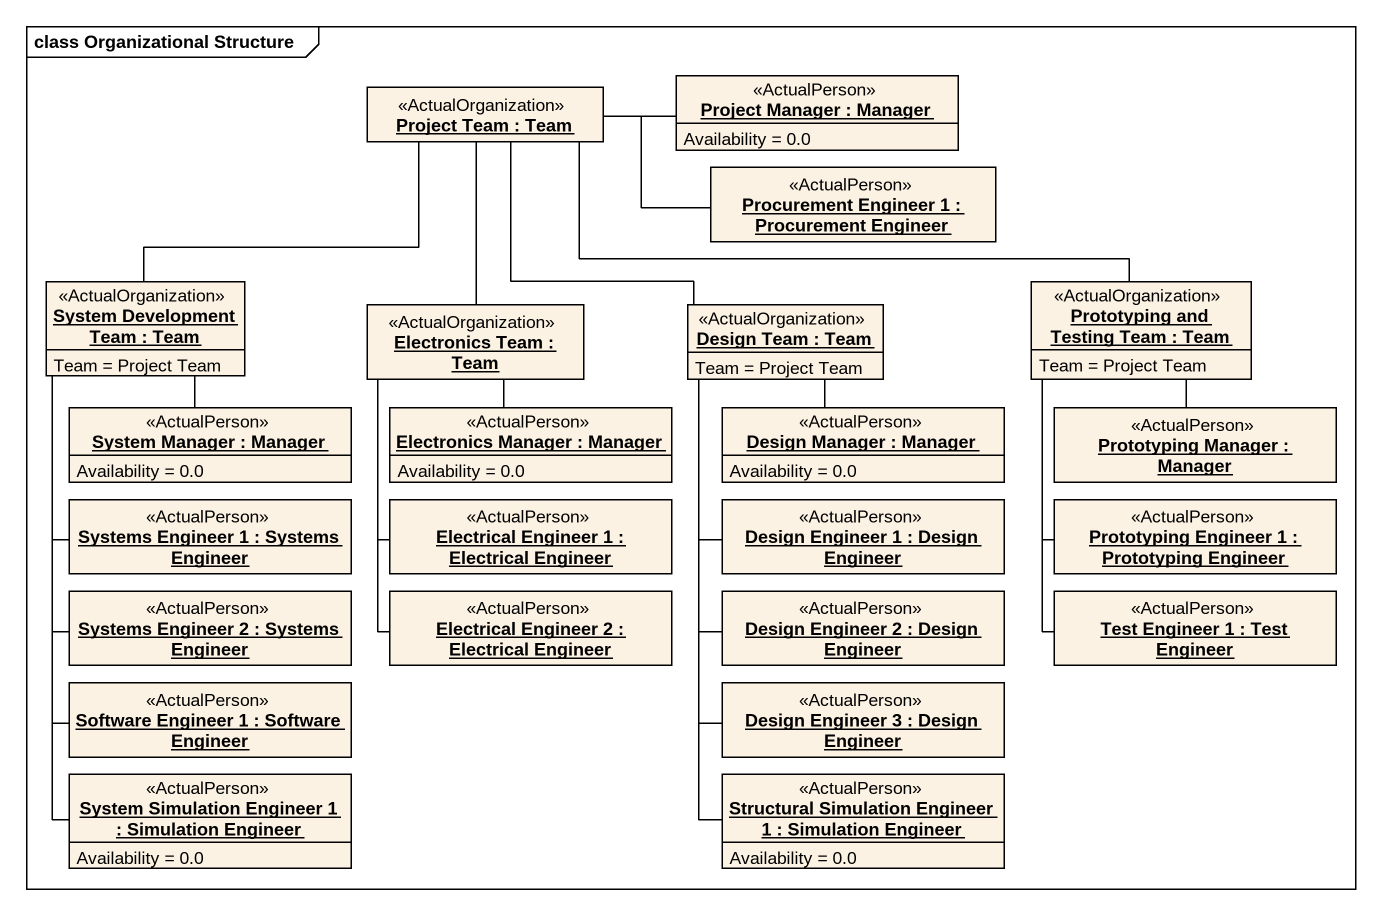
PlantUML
@startuml
mainframe class Organizational Structure
hide circle
hide empty members
object "Project Team : Team" as Project_Team <<ActualOrganization>>
object "Project Manager : Manager" as Project_Manager <<ActualPerson>> {
  Availability = 0.0
}
object "Procurement Engineer 1 : Procurement Engineer" as Procurement_Engineer_1 <<ActualPerson>>
object "System Development Team : Team" as System_Development_Team <<ActualOrganization>> {
  Team = Project Team
}
object "Electronics Team : Team" as Electronics_Team <<ActualOrganization>>
object "Design Team : Team" as Design_Team <<ActualOrganization>> {
  Team = Project Team
}
object "Prototyping and Testing Team : Team" as Prototyping_and_Testing_Team <<ActualOrganization>> {
  Team = Project Team
}
object "System Manager : Manager" as System_Manager <<ActualPerson>> {
  Availability = 0.0
}
object "Electronics Manager : Manager" as Electronics_Manager <<ActualPerson>> {
  Availability = 0.0
}
object "Design Manager : Manager" as Design_Manager <<ActualPerson>> {
  Availability = 0.0
}
object "Prototyping Manager : Manager" as Prototyping_Manager <<ActualPerson>>
object "Systems Engineer 1 : Systems Engineer" as Systems_Engineer_1 <<ActualPerson>>
object "Electrical Engineer 1 : Electrical Engineer" as Electrical_Engineer_1 <<ActualPerson>>
object "Design Engineer 1 : Design Engineer" as Design_Engineer_1 <<ActualPerson>>
object "Prototyping Engineer 1 : Prototyping Engineer" as Prototyping_Engineer_1 <<ActualPerson>>
object "Systems Engineer 2 : Systems Engineer" as Systems_Engineer_2 <<ActualPerson>>
object "Electrical Engineer 2 : Electrical Engineer" as Electrical_Engineer_2 <<ActualPerson>>
object "Design Engineer 2 : Design Engineer" as Design_Engineer_2 <<ActualPerson>>
object "Test Engineer 1 : Test Engineer" as Test_Engineer_1 <<ActualPerson>>
object "Software Engineer 1 : Software Engineer" as Software_Engineer_1 <<ActualPerson>>
object "Design Engineer 3 : Design Engineer" as Design_Engineer_3 <<ActualPerson>>
object "System Simulation Engineer 1 : Simulation Engineer" as System_Simulation_Engineer_1 <<ActualPerson>> {
  Availability = 0.0
}
object "Structural Simulation Engineer 1 : Simulation Engineer" as Structural_Simulation <<ActualPerson>> {
  Availability = 0.0
}
Project_Team -right- Project_Manager
Project_Team -right- Procurement_Engineer_1
Project_Team -- Electronics_Team
System_Development_Team -up- Project_Team
System_Development_Team -- System_Manager
System_Development_Team -- Systems_Engineer_1
System_Development_Team -- Systems_Engineer_2
System_Development_Team -- Software_Engineer_1
System_Development_Team -- System_Simulation_Engineer_1
Electronics_Team -- Electronics_Manager
Electronics_Team -- Electrical_Engineer_1
Electronics_Team -- Electrical_Engineer_2
Design_Team -up- Project_Team
Design_Team -- Design_Manager
Design_Team -- Design_Engineer_1
Design_Team -- Design_Engineer_2
Design_Team -- Design_Engineer_3
Design_Team -- Structural_Simulation
Prototyping_and_Testing_Team -left- Project_Team
Prototyping_and_Testing_Team -- Prototyping_Manager
Prototyping_and_Testing_Team -- Prototyping_Engineer_1
Prototyping_and_Testing_Team -- Test_Engineer_1
@enduml
